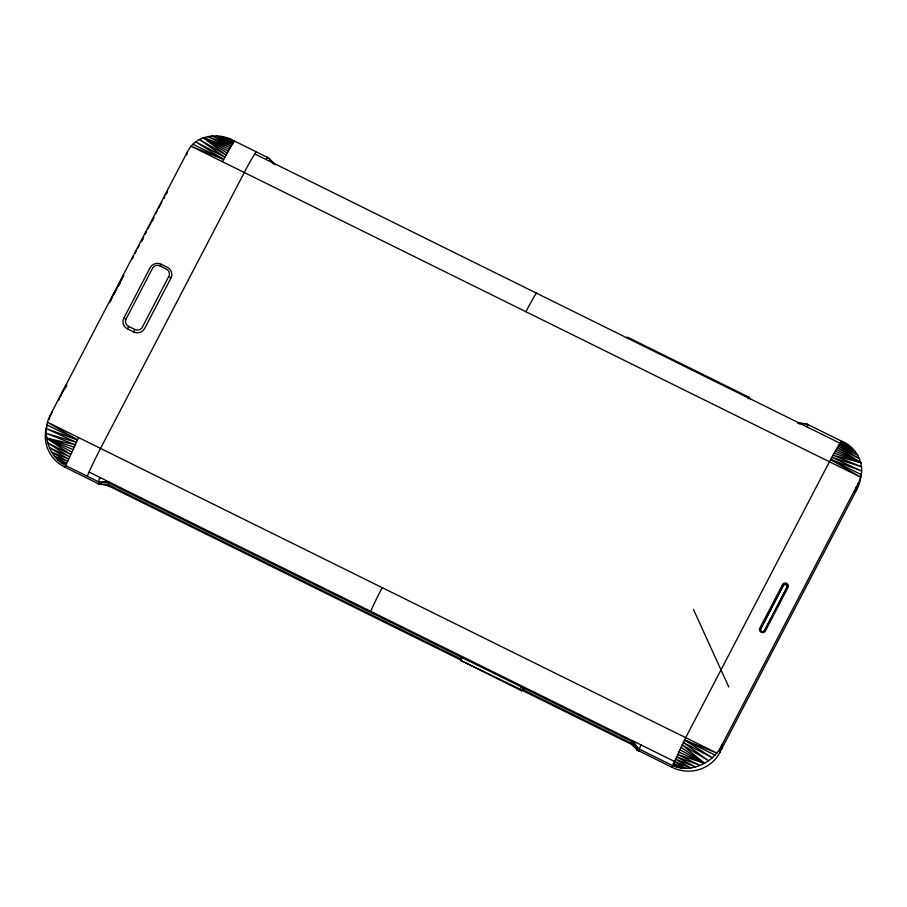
<?xml version="1.0" encoding="UTF-8"?>
<svg xmlns="http://www.w3.org/2000/svg" width="907" height="907" viewBox="0 0 907 907"><rect width="100%" height="100%" fill="white"/><g stroke="black" fill="none" stroke-linecap="round" stroke-linejoin="round"><path stroke-width="1.36" d="M860.766 474.032A35.645 34.285 10.5 0 1 857.024 489.145L719.807 752.561A35.645 34.285 10.5 0 1 672.053 767.322L637.712 750.248L631.703 744.5L632.406 740.679L638.494 748.706L672.393 765.497C690 773.535 711.825 763.501 720.804 747.175L858.022 483.748C867.205 467.967 857.965 447.423 841.39 441.074L807.468 424.317L798.137 422.515L797.956 423.535M47.221 425.1A35.645 34.285 10.5 0 0 64.998 467.23L98.183 483.635L108.25 485.755L108.965 481.923L99.26 482.15L65.338 465.404C48.286 456.346 41.325 432.684 50.021 415.587L187.239 152.161C195.447 134.735 218.78 131.912 234.335 140.982L268.461 157.897A4.909 4.728 10.5 0 1 269.742 159.258M49.273 419.635L50.021 415.587M51.382 414.714L51.88 412.016M64.998 467.23L78.626 437.582M256.25 151.82L254.776 153.975A36.938 2.857 -63.7 0 0 244.278 172.5L100.552 448.421A36.938 2.857 -63.7 0 0 89.113 472.003L100.348 477.66C97.559 479.338 99.691 485.721 98.183 483.635L101.278 484.485M101.017 484.474L98.183 483.635L98.92 483.975L99.022 482.059M460.937 659.015L108.432 484.769A17.686 17.006 10.5 0 0 101.323 484.259A4.909 4.728 10.5 0 1 99.18 484.066L99.521 482.241L98.523 481.81M186.74 154.859L187.239 152.161M274.504 164.779L274.696 163.759L268.007 157.637M641.022 744.93C639.945 746.597 638.109 754.261 638.267 748.547A4.909 4.728 10.5 0 1 636.85 746.994L635.694 745.214A17.686 17.006 10.5 0 0 632.224 741.699M672.053 767.322L685.692 737.674L830.619 459.475L841.39 441.074M719.807 752.561L720.804 747.175M721.507 749.307L722.505 743.91M761.064 631.623A2.165 2.075 10.5 0 1 760.372 629.639L783.648 584.63A2.165 2.075 10.5 0 1 787.389 586.478L764.113 631.476A2.165 2.075 10.5 0 1 763.683 631.828M764.454 630.989L787.185 587.044A2.165 2.075 10.5 0 0 783.557 585.128L760.576 629.073M855.324 492.41L856.321 487.014M857.024 489.145L858.022 483.748M65.576 387.708L65.701 386.847L62.061 393.037M152.206 220.889L152.807 219.415M760.678 628.574L760.474 629.141A2.165 2.075 10.5 0 0 764.204 630.977L764.556 630.49M109.656 302.734L110.915 299.775M149.814 225.39L150.12 224.63M160.698 204.483L161.004 203.724M110.529 300.965L111.198 299.457M132.309 258.892L132.966 257.463M135.177 253.393L135.585 252.475M141.526 241.67L141.889 240.593L141.265 241.523M145.018 234.505L145.676 233.065M155.902 213.599L156.56 212.159M165.743 194.71L166.4 193.27M167.353 192.001L166.956 192.919M133.59 331.939A8.242 7.925 10.5 0 0 144.632 328.527L170.981 277.95A8.242 7.925 10.5 0 0 167.285 267.259L161.185 264.243A8.242 7.925 10.5 0 0 150.143 267.644L123.794 318.232A8.242 7.925 10.5 0 0 127.49 328.924L133.59 331.939L134.701 329.4L128.012 326.032A5.759 5.544 10.5 0 1 125.79 319.593L152.807 267.724A5.759 5.544 10.5 0 1 159.451 265.672L166.911 269.356A5.759 5.544 10.5 0 1 169.133 275.796L142.104 327.665A5.759 5.544 10.5 0 1 135.46 329.717L134.701 329.4M87.253 476.243L89.113 472.003M370.691 611.295L370.725 611.205A36.938 2.857 -63.7 0 1 382.164 587.623M60.599 396.166L61.279 394.658M137.819 248.246L138.295 247.237M153.827 218.054L153.351 219.063M164.711 197.159L164.235 198.168M147.886 228.859L148.397 227.827M158.77 207.964L159.281 206.921M127.49 328.924L128.737 326.452M111.504 298.55L123.647 275.32M111.606 298.607L112.037 297.768M150.596 223.621L151.106 222.623M153.056 218.893L153.793 217.51M161.48 202.715L161.99 201.728M163.94 197.987L164.689 196.604M520.233 689.184L460.688 660.387L521.82 690.919L520.233 689.184L521.4 686.916A3.39 0.884 27.5 0 1 524.201 689.037A3.39 0.884 27.5 0 1 522.602 689.365M113.341 295.274L116.584 289.038M117.887 286.544L121.787 279.061M118.522 285.818L120.37 282.247M222.362 161.661L234.335 140.982M747.958 398.819L748.853 397.13L750.429 398.865M166.661 192.76L167.33 191.581M156.82 211.648L157.296 210.775M145.936 232.543L146.412 231.67M143.725 236.795L142.376 239.867L142.773 239.346M133.227 256.942L133.703 256.069M136.095 251.443L136.572 250.57M122.434 277.814L122.853 277.032M160.222 266L161.185 264.243M159.53 206.456L160.085 205.572M148.646 227.351L149.202 226.478M152.841 220.05L152.285 220.934M138.805 246.25L139.225 245.548M123.227 276.374L123.749 275.592M254.776 153.975L266.08 159.496L267.52 157.387L268.461 157.897M536.422 293.131L536.388 293.188A36.938 2.857 -63.7 0 0 525.89 311.713M806.754 426.778L808.205 424.657L807.207 424.215A4.909 4.728 10.5 0 0 805.337 424.023M61.325 463.001L66.234 463.33L54.499 456.278L67.197 461.164L51.767 452.174L68.206 458.931L49.556 447.718L69.261 456.629L47.89 443.013L70.349 454.282L46.79 438.206L75.009 444.679L46.268 433.353L76.222 442.276L46.336 428.614L77.424 439.918L47.515 422.209L716.802 753.048L684.49 739.999L712.267 757.798L683.277 742.368L708.514 760.724L682.075 744.76L704.399 763.275L677.416 754.375L700.011 765.372L676.316 756.721L695.408 766.971L675.262 759.012L690.692 768.014L674.252 761.256L685.941 768.422L673.3 763.411L676.713 767.197M230.049 139.1L233.632 141.98L221.07 136.504L232.861 143.136L216.512 135.925L232.022 144.451L211.989 135.891L231.115 145.902L207.578 136.458L230.163 147.501L203.349 137.649L225.888 155.04L199.381 139.44L224.732 157.183L195.719 141.843L223.553 159.394L191.241 146.288L860.539 477.127L830.619 459.475L861.65 471.028L831.787 457.264L861.627 466.799L832.943 455.133L860.97 462.717L837.229 447.582L859.7 458.817L838.181 445.995L857.841 455.155L839.077 444.543L855.426 451.754L839.916 443.228L852.512 448.648L840.687 442.072L845.426 443.296M123.794 318.232L126.107 318.856M99.26 482.15L99.521 482.218A4.909 4.728 10.5 0 0 101.652 482.433L103.806 482.286A17.686 17.006 10.5 0 1 108.772 482.943L634.685 742.912M100.756 484.451L98.183 483.635L98.92 483.987M71.483 451.901L46.79 438.206L73.818 447.094M100.484 484.417L98.183 483.635L99.18 484.077M834.077 453.092L860.97 462.717L836.22 449.305M100.224 484.372L98.183 483.635L99.963 484.315M57.697 459.928L66.234 463.33M46.79 438.206L72.639 449.498M678.549 751.994L704.399 763.275L680.885 747.175M840.687 442.072L849.167 445.825M227.011 153L203.349 137.649L229.154 149.213M835.166 451.142L860.97 462.717M748.853 397.13L628.676 337.733L626.884 337.166L626.782 337.744M266.08 159.496L839.95 443.183M193.01 144.292L223.553 159.394M830.619 459.475L861.151 474.576M46.881 424.816L77.424 439.918M684.49 739.999L715.022 755.1M100.348 477.66L674.218 761.336M522.319 689.365L634.344 744.738M105.79 484.531L460.597 659.922M521.434 690L635.388 746.325M631.884 743.525A17.686 17.006 10.5 0 1 636.51 748.808A4.909 4.728 10.5 0 0 637.927 750.384L638.868 750.905L636.465 749.046M203.349 137.649L228.111 151.05M225.605 137.581L233.632 141.98M679.706 749.59L704.399 763.275M639.208 749.091L638.267 748.547L637.927 750.384L638.868 750.905L636.612 749.227M637.496 750.1L638.868 750.905L636.759 749.42M673.3 763.411L681.248 768.161M638.154 750.531L638.868 750.905L636.929 749.59M637.304 749.93L638.868 750.905L637.111 749.772M168.804 276.533L170.981 277.95M269.878 159.485L271.034 161.253A17.686 17.006 10.5 0 0 273.415 163.872M693.402 609.357L728.809 687.03M461.38 658.947A3.39 0.884 27.5 0 1 460.915 657.632A3.39 0.884 27.5 0 1 463.817 658.448M66.699 385.226A9.104 0.703 -63.7 0 1 66.483 386.065M58.785 400.123A9.104 0.703 -63.7 0 1 59.261 398.808M59.975 397.107A9.104 0.703 -63.7 0 1 66.642 384.931M800.065 423.977A17.686 17.006 10.5 0 1 799.35 423.864M782.492 584.652L759.805 628.211A3.106 2.982 10.5 0 0 761.2 632.236A3.106 2.982 10.5 0 0 765.361 630.955L788.047 587.407A3.106 2.982 10.5 0 0 786.652 583.371A3.106 2.982 10.5 0 0 782.492 584.652"/></g></svg>
